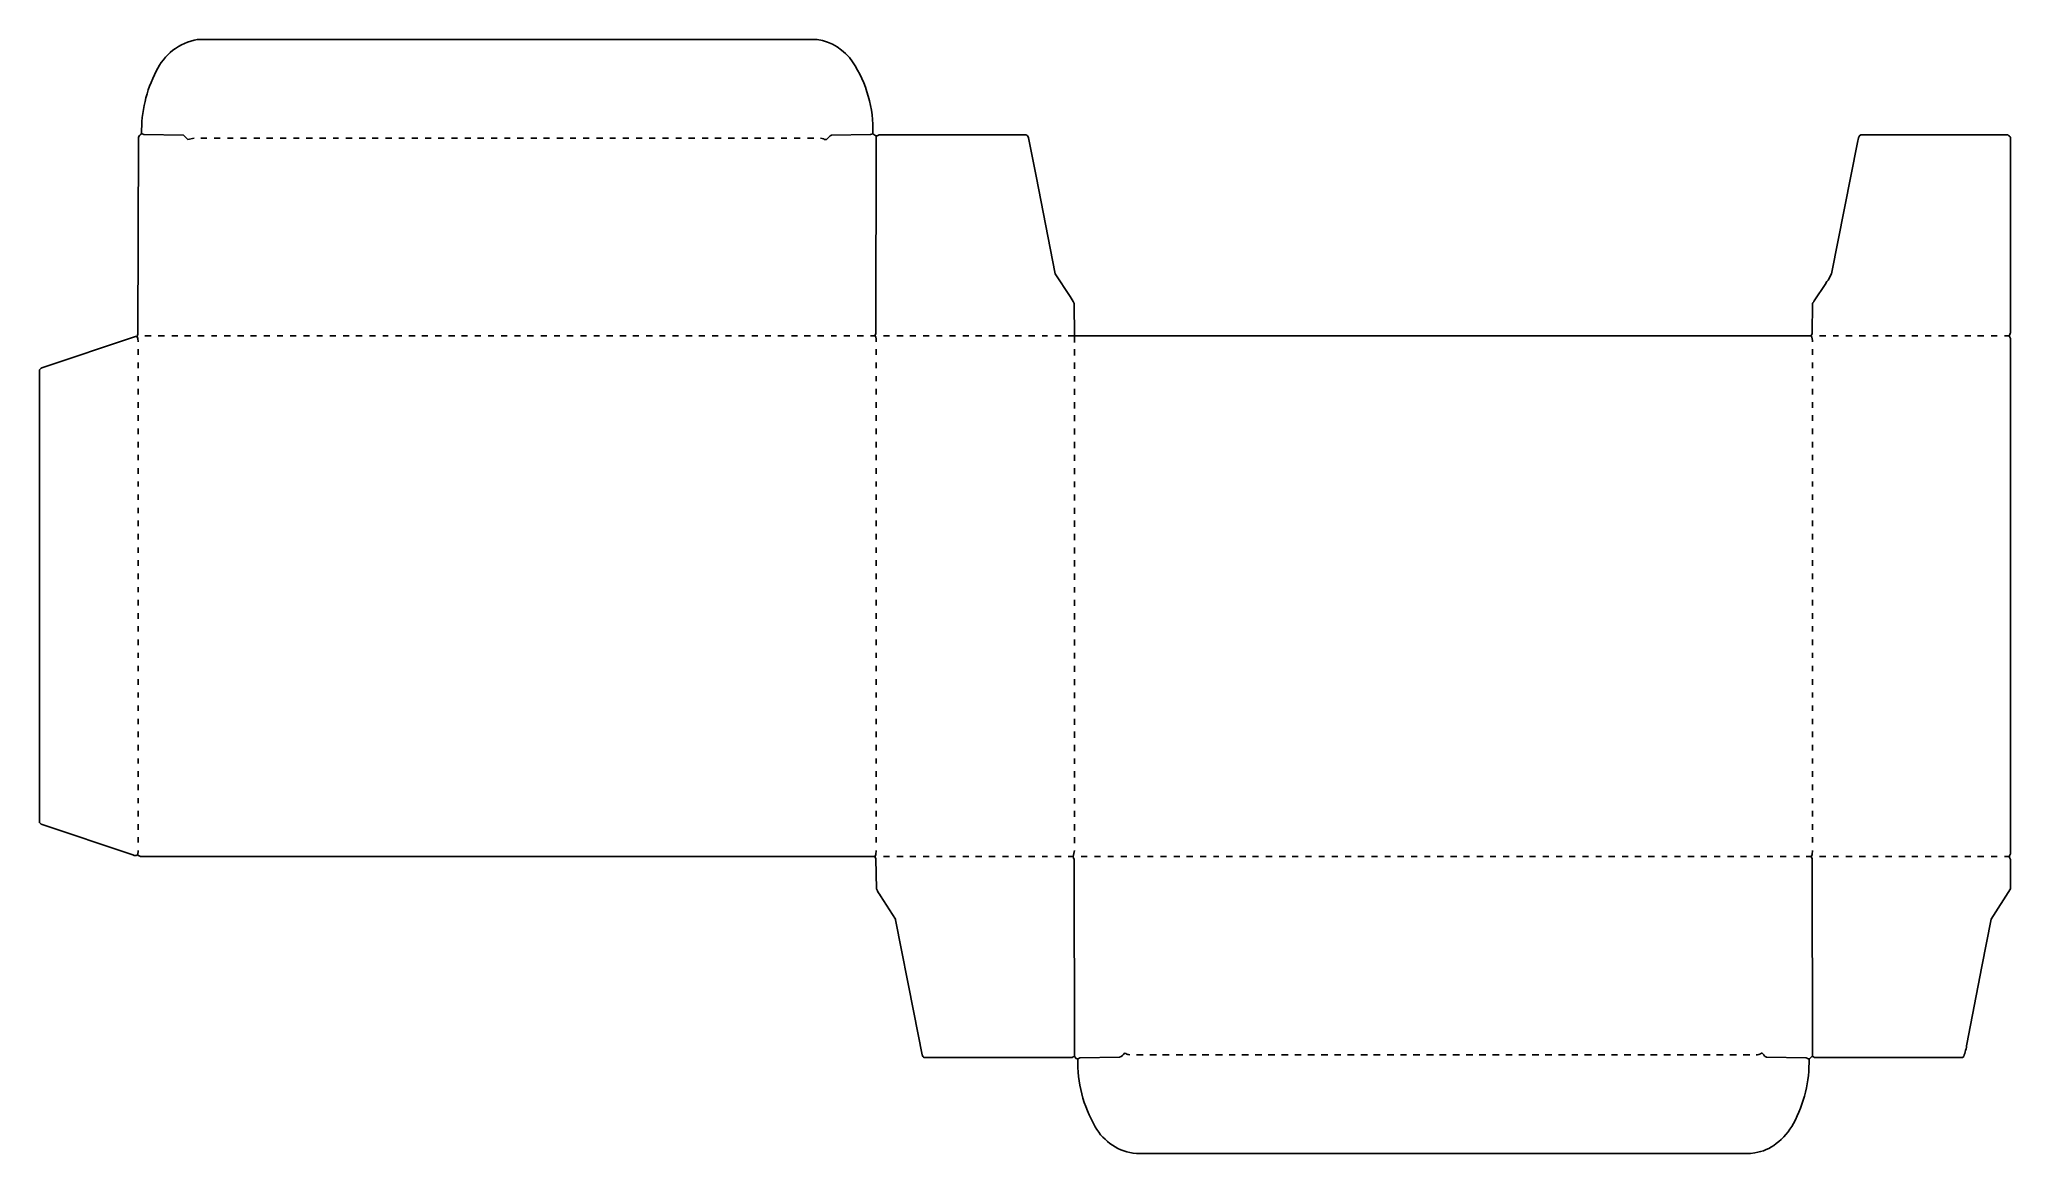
# Model space of a CAD drawing. Extents: x 354 to 3885, y 203 to 2199.
import ezdxf

# ---------------------------------------------------------------- set-up
doc = ezdxf.new("R2010")
doc.units = 0
doc.layers.get('0').update_dxf_attribs({"linetype": 'CONTINUOUS'})

msp = doc.modelspace()

# ---------------------------------------------------------------- linework, layer by layer
at = {"color": 7, "linetype": 'CONTINUOUS'}
for points in [[(2208, 1656), (2208, 1668), (2207.508616, 1725.991671, 0.068195), (2200.230769, 1738.153846), (2173.6, 1779.2), (2139.384615, 1954.076923), (2125.647059, 2022.911765, 0.273094), (2121, 2028), (1858, 2028), (1856.1, 2026.8), (1855, 2026), (1852, 2026), (1847, 2030, 0.1549), (1810.756098, 2158.804878, 0.206576), (1747, 2199), (637, 2199, 0.244582), (563.2, 2141.9, 0.124658), (537, 2030, 0.242309), (531.49858, 2022.998588), (530.50142, 1671.001412), (529, 1667), (529.2, 1666.1), (530.58, 1662.94), (531, 1657)], [(1753, 2022), (1758.9, 2020.8), (1760, 2020), (1764, 2020), (1768, 2024, -0.148756), (1773.006942, 2027.50714), (1842.993058, 2028.49286), (1847, 2030)], [(1853, 1657, 0.137217), (1851, 1668), (1851.2, 1668.9), (1852.501412, 1672.001404), (1853, 2026)], [(3530, 377, -0.120666), (3534, 375), (3799, 375), (3801, 377, 0.066451), (3806.594595, 399.067568), (3833.615385, 538.076923), (3850.352941, 622.911765), (3885, 677), (3885, 730, -0.165541), (3883, 735, -0.165541), (3885, 740), (3885, 1663, -0.165541), (3883, 1668, -0.165541), (3885, 1673), (3885, 2023, 0.160584), (3880, 2028), (3617, 2028), (3614.5, 2026.5), (3612.384615, 2022.923077), (3610.615385, 2014.076923), (3564.3, 1778.9), (3558, 1768, 0.084647), (3554, 1762), (3533.2, 1730.9), (3532.8, 1730.1, -0.113019), (3530, 1726), (3529.509253, 1672.008923), (3528, 1668)], [(529, 1667), (526.088235, 1666.647059), (358.1, 1610.7), (357, 1610), (354, 1607), (354, 796), (357, 793), (521.1, 738.3), (524, 737, 0.075203), (530, 738, 0.091773), (535.000379, 735.49962), (1851, 735), (1851.2, 734.1), (1852.509253, 730.991077), (1853.490747, 677.008923, 0.068159), (1860.769231, 664.846154), (1887.3, 623.1), (1887.8, 621.9), (1920.615385, 455.923077), (1935.384615, 380.076923, 0.19602), (1939, 375), (2204, 375, -0.120666), (2208, 377)], [(3530, 1657, 0.137217), (3528, 1668), (2208, 1668), (2197, 1668)], [(2208, 746), (2206, 735), (2206.3, 733.1), (2207.501416, 729.998592), (2208, 377), (2212, 373), (2215, 373, -0.140811), (2218.006847, 374.50704), (2288.993153, 375.49296, 0.108501), (2298, 383), (2300.1, 382.2, 0.108984), (2307, 380)], [(3429, 380, 0.18311), (3439, 383), (3440, 383), (3443, 380), (3443, 379, 0.201678), (3448.026627, 375.971873), (3518.993153, 374.50704, -0.144038), (3522, 373), (3525, 373), (3529.1, 376.8), (3530, 377), (3529.501412, 730.998596), (3528, 735), (3528.2, 735.9), (3529.569231, 739.053846), (3530, 746)], [(2214, 373, 0.137062), (2245.24, 251.18, 0.24664), (2319, 203), (3419, 203), (3426.946154, 204.430769, 0.135768), (3465.1, 220.8, 0.111039), (3496, 257, 0.130449), (3524, 373)]]:
    msp.add_lwpolyline(points, format="xyb", dxfattribs=at)
for points in [[(537, 2030), (537.9, 2029.8), (541.006942, 2028.49286), (612.1, 2027.2), (620, 2020), (631, 2022)], [(643, 2022), (654, 2022)], [(667, 2022), (678, 2022)], [(691, 2022), (701, 2022)], [(714, 2022), (725, 2022)], [(738, 2022), (749, 2022)], [(761, 2022), (772, 2022)], [(785, 2022), (796, 2022)], [(809, 2022), (819, 2022)], [(832, 2022), (843, 2022)], [(856, 2022), (867, 2022)], [(880, 2022), (890, 2022)], [(903, 2022), (914, 2022)], [(927, 2022), (938, 2022)], [(950, 2022), (961, 2022)], [(974, 2022), (985, 2022)], [(998, 2022), (1008, 2022)], [(1021, 2022), (1032, 2022)], [(1045, 2022), (1056, 2022)], [(1068, 2022), (1079, 2022)], [(1092, 2022), (1103, 2022)], [(1116, 2022), (1127, 2022)], [(1139, 2022), (1150, 2022)], [(1163, 2022), (1174, 2022)], [(1187, 2022), (1197, 2022)], [(1210, 2022), (1221, 2022)], [(1234, 2022), (1245, 2022)], [(1257, 2022), (1268, 2022)], [(1281, 2022), (1292, 2022)], [(1305, 2022), (1315, 2022)], [(1328, 2022), (1339, 2022)], [(1352, 2022), (1363, 2022)], [(1376, 2022), (1386, 2022)], [(1399, 2022), (1410, 2022)], [(1423, 2022), (1434, 2022)], [(1446, 2022), (1457, 2022)], [(1470, 2022), (1481, 2022)], [(1494, 2022), (1504, 2022)], [(1517, 2022), (1528, 2022)], [(1541, 2022), (1552, 2022)], [(1564, 2022), (1575, 2022)], [(1588, 2022), (1599, 2022)], [(1612, 2022), (1623, 2022)], [(1635, 2022), (1646, 2022)], [(1659, 2022), (1670, 2022)], [(1683, 2022), (1693, 2022)], [(1706, 2022), (1717, 2022)], [(1730, 2022), (1741, 2022)], [(543, 1668), (554, 1668)], [(567, 1668), (578, 1668)], [(591, 1668), (602, 1668)], [(614, 1668), (625, 1668)], [(638, 1668), (649, 1668)], [(662, 1668), (672, 1668)], [(685, 1668), (696, 1668)], [(709, 1668), (720, 1668)], [(732, 1668), (743, 1668)], [(756, 1668), (767, 1668)], [(780, 1668), (790, 1668)], [(803, 1668), (814, 1668)], [(827, 1668), (838, 1668)], [(851, 1668), (861, 1668)], [(874, 1668), (885, 1668)], [(898, 1668), (909, 1668)], [(921, 1668), (932, 1668)], [(945, 1668), (956, 1668)], [(969, 1668), (979, 1668)], [(992, 1668), (1003, 1668)], [(1016, 1668), (1027, 1668)], [(1039, 1668), (1050, 1668)], [(1063, 1668), (1074, 1668)], [(1087, 1668), (1098, 1668)], [(1110, 1668), (1121, 1668)], [(1134, 1668), (1145, 1668)], [(1158, 1668), (1168, 1668)], [(1181, 1668), (1192, 1668)], [(1205, 1668), (1216, 1668)], [(1228, 1668), (1239, 1668)], [(1252, 1668), (1263, 1668)], [(1276, 1668), (1286, 1668)], [(1299, 1668), (1310, 1668)], [(1323, 1668), (1334, 1668)], [(1347, 1668), (1357, 1668)], [(1370, 1668), (1381, 1668)], [(1394, 1668), (1405, 1668)], [(1417, 1668), (1428, 1668)], [(1441, 1668), (1452, 1668)], [(1465, 1668), (1475, 1668)], [(1488, 1668), (1499, 1668)], [(1512, 1668), (1523, 1668)], [(1535, 1668), (1546, 1668)], [(1559, 1668), (1570, 1668)], [(1583, 1668), (1594, 1668)], [(1606, 1668), (1617, 1668)], [(1630, 1668), (1641, 1668)], [(1654, 1668), (1664, 1668)], [(1677, 1668), (1688, 1668)], [(1701, 1668), (1712, 1668)], [(1724, 1668), (1735, 1668)], [(1748, 1668), (1759, 1668)], [(1772, 1668), (1782, 1668)], [(1795, 1668), (1806, 1668)], [(1819, 1668), (1830, 1668)], [(1843, 1668), (1851, 1668)], [(1866, 1668), (1877, 1668)], [(1890, 1668), (1901, 1668)], [(1913, 1668), (1924, 1668)], [(1937, 1668), (1948, 1668)], [(1961, 1668), (1971, 1668)], [(1984, 1668), (1995, 1668)], [(2008, 1668), (2019, 1668)], [(2031, 1668), (2042, 1668)], [(2055, 1668), (2066, 1668)], [(2079, 1668), (2090, 1668)], [(2102, 1668), (2113, 1668)], [(2126, 1668), (2137, 1668)], [(2150, 1668), (2160, 1668)], [(2173, 1668), (2184, 1668)], [(3543, 1668), (3554, 1668)], [(3567, 1668), (3577, 1668)], [(3590, 1668), (3601, 1668)], [(3614, 1668), (3625, 1668)], [(3638, 1668), (3648, 1668)], [(3661, 1668), (3672, 1668)], [(3685, 1668), (3696, 1668)], [(3708, 1668), (3719, 1668)], [(3732, 1668), (3743, 1668)], [(3756, 1668), (3766, 1668)], [(3779, 1668), (3790, 1668)], [(3803, 1668), (3814, 1668)], [(3826, 1668), (3837, 1668)], [(3850, 1668), (3861, 1668)], [(3874, 1668), (3883, 1668)], [(531, 1634), (531, 1644)], [(1853, 1634), (1853, 1644)], [(2208, 1633), (2208, 1644)], [(3530, 1634), (3530, 1644)], [(531, 1610), (531, 1620)], [(531, 1587), (531, 1596)], [(1853, 1610), (1853, 1620)], [(1853, 1587), (1853, 1596)], [(2208, 1609), (2208, 1620)], [(2208, 1586), (2208, 1596)], [(3530, 1610), (3530, 1620)], [(3530, 1587), (3530, 1596)], [(531, 1563), (531, 1573)], [(1853, 1563), (1853, 1573)], [(2208, 1562), (2208, 1573)], [(3530, 1563), (3530, 1573)], [(531, 1539), (531, 1549)], [(531, 1516), (531, 1526)], [(1853, 1539), (1853, 1549)], [(1853, 1516), (1853, 1526)], [(2208, 1538), (2208, 1549)], [(2208, 1515), (2208, 1526)], [(3530, 1539), (3530, 1549)], [(3530, 1516), (3530, 1526)], [(531, 1492), (531, 1502)], [(1853, 1492), (1853, 1502)], [(2208, 1491), (2208, 1502)], [(3530, 1492), (3530, 1502)], [(531, 1468), (531, 1478)], [(531, 1445), (531, 1455)], [(1853, 1468), (1853, 1478)], [(1853, 1445), (1853, 1455)], [(2208, 1467), (2208, 1478)], [(2208, 1444), (2208, 1455)], [(3530, 1468), (3530, 1478)], [(3530, 1445), (3530, 1455)], [(531, 1421), (531, 1431)], [(1853, 1421), (1853, 1431)], [(2208, 1420), (2208, 1431)], [(3530, 1421), (3530, 1431)], [(531, 1398), (531, 1407)], [(531, 1374), (531, 1384)], [(1853, 1398), (1853, 1407)], [(1853, 1374), (1853, 1384)], [(2208, 1397), (2208, 1407)], [(2208, 1373), (2208, 1384)], [(3530, 1398), (3530, 1407)], [(3530, 1374), (3530, 1384)], [(531, 1350), (531, 1360)], [(1853, 1350), (1853, 1360)], [(2208, 1349), (2208, 1360)], [(3530, 1350), (3530, 1360)], [(531, 1327), (531, 1337)], [(531, 1303), (531, 1313)], [(1853, 1327), (1853, 1337)], [(1853, 1303), (1853, 1313)], [(2208, 1326), (2208, 1337)], [(2208, 1302), (2208, 1313)], [(3530, 1327), (3530, 1337)], [(3530, 1303), (3530, 1313)], [(531, 1279), (531, 1289)], [(1853, 1279), (1853, 1289)], [(2208, 1278), (2208, 1289)], [(3530, 1279), (3530, 1289)], [(531, 1256), (531, 1266)], [(531, 1232), (531, 1242)], [(1853, 1256), (1853, 1266)], [(1853, 1232), (1853, 1242)], [(2208, 1255), (2208, 1266)], [(2208, 1231), (2208, 1242)], [(3530, 1256), (3530, 1266)], [(3530, 1232), (3530, 1242)], [(531, 1209), (531, 1218)], [(1853, 1209), (1853, 1218)], [(2208, 1208), (2208, 1218)], [(3530, 1209), (3530, 1218)], [(531, 1185), (531, 1195)], [(531, 1161), (531, 1171)], [(1853, 1185), (1853, 1195)], [(1853, 1161), (1853, 1171)], [(2208, 1184), (2208, 1195)], [(2208, 1160), (2208, 1171)], [(3530, 1185), (3530, 1195)], [(3530, 1161), (3530, 1171)], [(531, 1138), (531, 1148)], [(1853, 1138), (1853, 1148)], [(2208, 1137), (2208, 1148)], [(3530, 1138), (3530, 1148)], [(531, 1114), (531, 1124)], [(531, 1091), (531, 1100)], [(1853, 1114), (1853, 1124)], [(1853, 1091), (1853, 1100)], [(2208, 1113), (2208, 1124)], [(2208, 1090), (2208, 1100)], [(3530, 1114), (3530, 1124)], [(3530, 1091), (3530, 1100)], [(531, 1067), (531, 1077)], [(1853, 1067), (1853, 1077)], [(2208, 1066), (2208, 1077)], [(3530, 1067), (3530, 1077)], [(531, 1043), (531, 1053)], [(531, 1020), (531, 1029)], [(1853, 1043), (1853, 1053)], [(1853, 1020), (1853, 1029)], [(2208, 1042), (2208, 1053)], [(2208, 1019), (2208, 1029)], [(3530, 1043), (3530, 1053)], [(3530, 1020), (3530, 1029)], [(531, 996), (531, 1006)], [(1853, 996), (1853, 1006)], [(2208, 995), (2208, 1006)], [(3530, 996), (3530, 1006)], [(531, 972), (531, 982)], [(531, 949), (531, 959)], [(1853, 972), (1853, 982)], [(1853, 949), (1853, 959)], [(2208, 971), (2208, 982)], [(2208, 948), (2208, 959)], [(3530, 972), (3530, 982)], [(3530, 949), (3530, 959)], [(531, 925), (531, 935)], [(1853, 925), (1853, 935)], [(2208, 924), (2208, 935)], [(3530, 925), (3530, 935)], [(531, 902), (531, 911)], [(531, 878), (531, 888)], [(1853, 902), (1853, 911)], [(1853, 878), (1853, 888)], [(2208, 901), (2208, 911)], [(2208, 877), (2208, 888)], [(3530, 902), (3530, 911)], [(3530, 878), (3530, 888)], [(531, 854), (531, 864)], [(1853, 854), (1853, 864)], [(2208, 853), (2208, 864)], [(3530, 854), (3530, 864)], [(531, 831), (531, 840)], [(531, 807), (531, 817)], [(1853, 831), (1853, 840)], [(1853, 807), (1853, 817)], [(2208, 830), (2208, 840)], [(2208, 806), (2208, 817)], [(3530, 831), (3530, 840)], [(3530, 807), (3530, 817)], [(531, 783), (531, 793)], [(1853, 783), (1853, 793)], [(2208, 782), (2208, 793)], [(3530, 783), (3530, 793)], [(530, 738), (531, 746)], [(531, 760), (531, 770)], [(1851, 735), (1851.2, 735.9), (1852.569231, 739.053846), (1853, 746)], [(1853, 760), (1853, 770)], [(2208, 759), (2208, 770)], [(3530, 760), (3530, 770)], [(1866, 735), (1877, 735)], [(1890, 735), (1901, 735)], [(1913, 735), (1924, 735)], [(1937, 735), (1948, 735)], [(1961, 735), (1971, 735)], [(1984, 735), (1995, 735)], [(2008, 735), (2019, 735)], [(2031, 735), (2042, 735)], [(2055, 735), (2066, 735)], [(2079, 735), (2090, 735)], [(2102, 735), (2113, 735)], [(2126, 735), (2137, 735)], [(2150, 735), (2160, 735)], [(2173, 735), (2184, 735)], [(2197, 735), (2206, 735)], [(2220, 735), (2231, 735)], [(2244, 735), (2255, 735)], [(2268, 735), (2278, 735)], [(2291, 735), (2302, 735)], [(2315, 735), (2326, 735)], [(2339, 735), (2349, 735)], [(2362, 735), (2373, 735)], [(2386, 735), (2397, 735)], [(2409, 735), (2420, 735)], [(2433, 735), (2444, 735)], [(2457, 735), (2467, 735)], [(2480, 735), (2491, 735)], [(2504, 735), (2515, 735)], [(2527, 735), (2538, 735)], [(2551, 735), (2562, 735)], [(2575, 735), (2586, 735)], [(2598, 735), (2609, 735)], [(2622, 735), (2633, 735)], [(2646, 735), (2656, 735)], [(2669, 735), (2680, 735)], [(2693, 735), (2704, 735)], [(2716, 735), (2727, 735)], [(2740, 735), (2751, 735)], [(2764, 735), (2774, 735)], [(2787, 735), (2798, 735)], [(2811, 735), (2822, 735)], [(2835, 735), (2845, 735)], [(2858, 735), (2869, 735)], [(2882, 735), (2893, 735)], [(2905, 735), (2916, 735)], [(2929, 735), (2940, 735)], [(2953, 735), (2963, 735)], [(2976, 735), (2987, 735)], [(3000, 735), (3011, 735)], [(3023, 735), (3034, 735)], [(3047, 735), (3058, 735)], [(3071, 735), (3082, 735)], [(3094, 735), (3105, 735)], [(3118, 735), (3129, 735)], [(3142, 735), (3152, 735)], [(3165, 735), (3176, 735)], [(3189, 735), (3200, 735)], [(3212, 735), (3223, 735)], [(3236, 735), (3247, 735)], [(3260, 735), (3270, 735)], [(3283, 735), (3294, 735)], [(3307, 735), (3318, 735)], [(3330, 735), (3341, 735)], [(3354, 735), (3365, 735)], [(3378, 735), (3389, 735)], [(3401, 735), (3412, 735)], [(3425, 735), (3436, 735)], [(3449, 735), (3459, 735)], [(3472, 735), (3483, 735)], [(3496, 735), (3507, 735)], [(3519, 735), (3528, 735)], [(3543, 735), (3554, 735)], [(3567, 735), (3577, 735)], [(3590, 735), (3601, 735)], [(3614, 735), (3625, 735)], [(3638, 735), (3648, 735)], [(3661, 735), (3672, 735)], [(3685, 735), (3696, 735)], [(3708, 735), (3719, 735)], [(3732, 735), (3743, 735)], [(3756, 735), (3766, 735)], [(3779, 735), (3790, 735)], [(3803, 735), (3814, 735)], [(3826, 735), (3837, 735)], [(3850, 735), (3861, 735)], [(3874, 735), (3883, 735)], [(2319, 380), (2331, 380)], [(2343, 380), (2355, 380)], [(2366, 380), (2378, 380)], [(2390, 380), (2402, 380)], [(2414, 380), (2426, 380)], [(2437, 380), (2449, 380)], [(2461, 380), (2473, 380)], [(2485, 380), (2496, 380)], [(2508, 380), (2520, 380)], [(2532, 380), (2544, 380)], [(2555, 380), (2567, 380)], [(2579, 380), (2591, 380)], [(2603, 380), (2614, 380)], [(2626, 380), (2638, 380)], [(2650, 380), (2662, 380)], [(2674, 380), (2685, 380)], [(2697, 380), (2709, 380)], [(2721, 380), (2733, 380)], [(2744, 380), (2756, 380)], [(2768, 380), (2780, 380)], [(2792, 380), (2803, 380)], [(2815, 380), (2827, 380)], [(2839, 380), (2851, 380)], [(2862, 380), (2874, 380)], [(2886, 380), (2898, 380)], [(2910, 380), (2922, 380)], [(2933, 380), (2945, 380)], [(2957, 380), (2969, 380)], [(2981, 380), (2992, 380)], [(3004, 380), (3016, 380)], [(3028, 380), (3040, 380)], [(3051, 380), (3063, 380)], [(3075, 380), (3087, 380)], [(3099, 380), (3110, 380)], [(3122, 380), (3134, 380)], [(3146, 380), (3158, 380)], [(3170, 380), (3181, 380)], [(3193, 380), (3205, 380)], [(3217, 380), (3229, 380)], [(3240, 380), (3252, 380)], [(3264, 380), (3276, 380)], [(3288, 380), (3299, 380)], [(3311, 380), (3323, 380)], [(3335, 380), (3347, 380)], [(3358, 380), (3370, 380)], [(3382, 380), (3394, 380)], [(3406, 380), (3418, 380)]]:
    msp.add_lwpolyline(points, dxfattribs=at)

doc.saveas('drawing.dxf')
